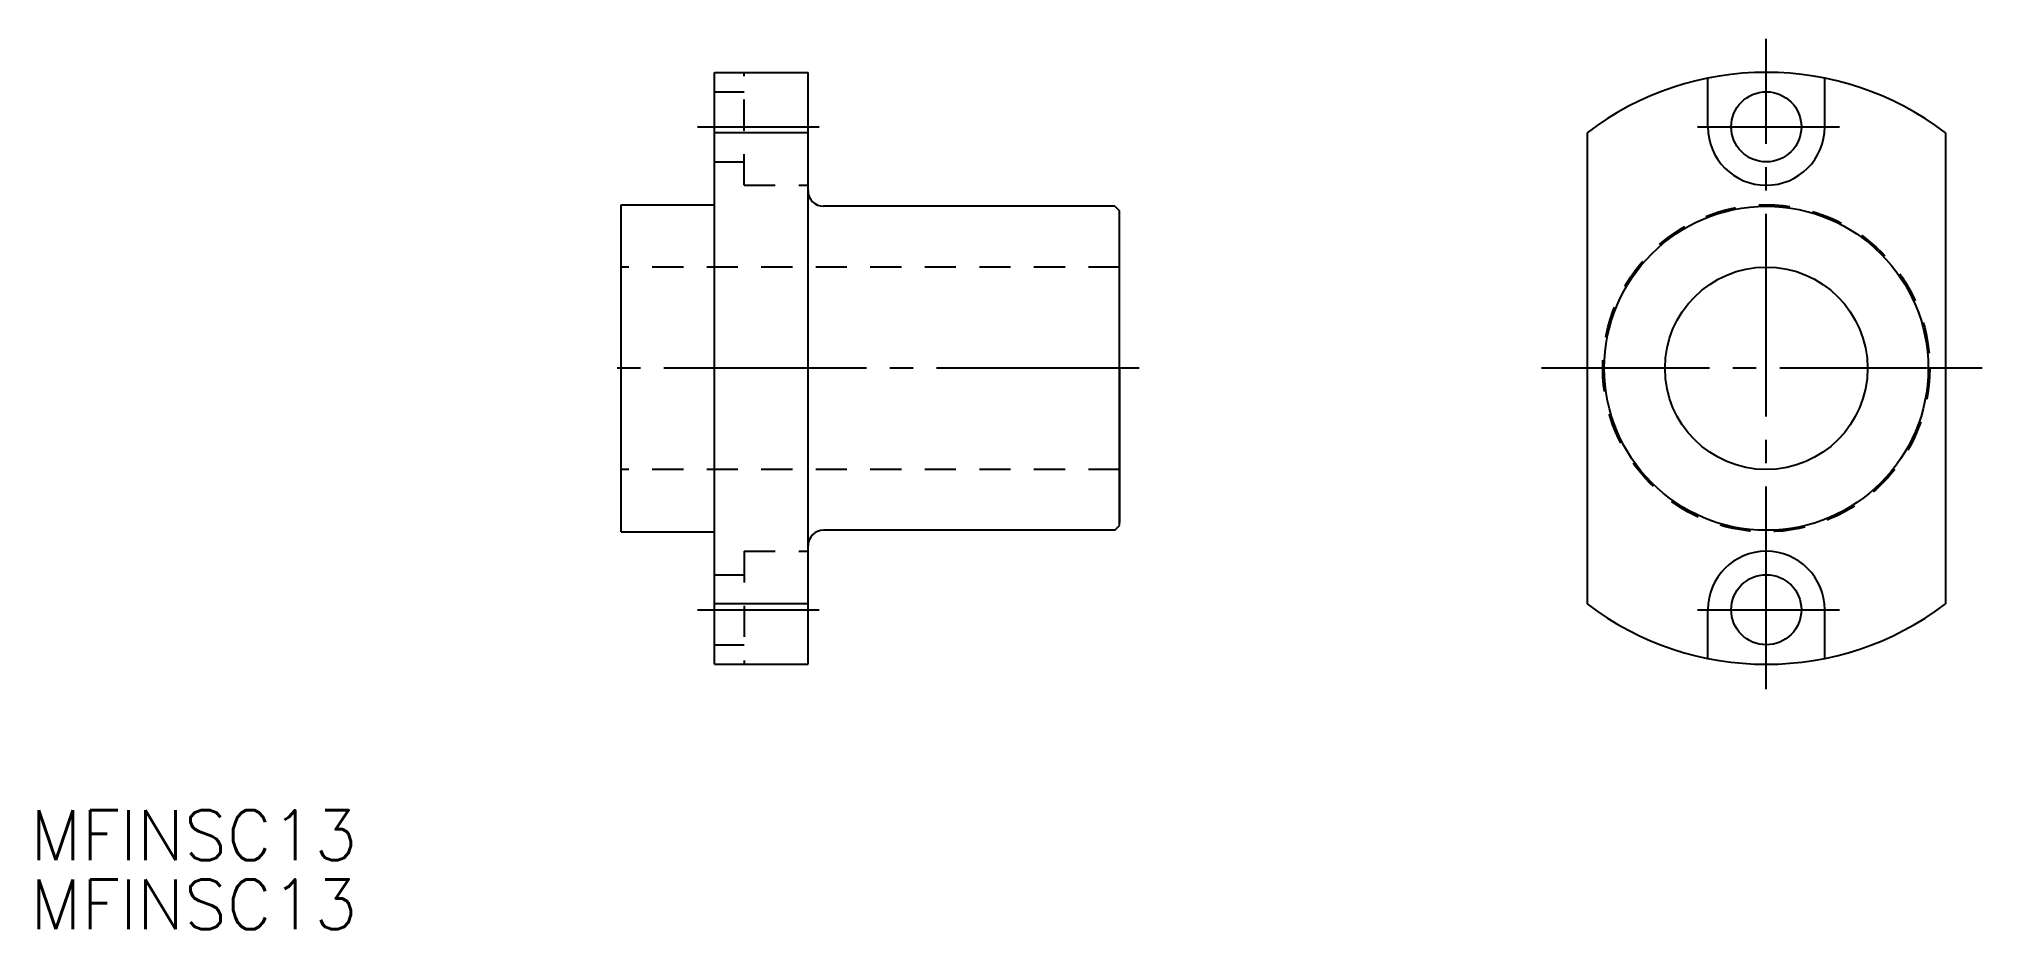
# Model space of a CAD drawing. Extents: x 80 to 205, y 139 to 196.
import ezdxf

# ---------------------------------------------------------------- set-up
doc = ezdxf.new("R2010")
doc.units = 0
doc.linetypes.add('CENTER', pattern=[17.5, 13, -1.5, 1.5, -1.5])
doc.linetypes.add('DASHED', pattern=[3.5, 2, -1.5])
doc.layers.get('0').update_dxf_attribs({"linetype": 'CONTINUOUS'})
doc.layers.add('CENTER', color=1, linetype='CENTER')
doc.styles.get("Standard").update_dxf_attribs({"font": 'txt.shx', "bigfont": '@extfont2.shx'})

msp = doc.modelspace()

# ---------------------------------------------------------------- linework, layer by layer
at = {"color": 7, "linetype": 'CONTINUOUS'}
for p, q in [((123.44, 193.71), (129.44, 193.71)), ((123.44, 155.71), (123.44, 193.71)), ((129.44, 155.71), (129.44, 193.71)), ((187.21, 190.21), (187.21, 193.32)), ((194.71, 190.21), (194.71, 193.32)), ((129.44, 189.83), (123.44, 189.83)), ((129.44, 189.83), (123.44, 189.83)), ((179.46, 189.83), (179.46, 159.58)), ((202.46, 189.83), (202.46, 159.58)), ((117.44, 164.21), (117.44, 185.21)), ((117.44, 185.21), (123.44, 185.21)), ((149.14, 185.11), (130.44, 185.11)), ((149.14, 185.11), (149.44, 184.81)), ((149.44, 164.61), (149.44, 184.81)), ((149.44, 174.71), (149.44, 184.61)), ((149.44, 174.71), (149.44, 164.81)), ((117.44, 164.21), (123.44, 164.21)), ((149.14, 164.31), (130.44, 164.31)), ((149.14, 164.31), (149.44, 164.61)), ((129.44, 159.58), (123.44, 159.58)), ((129.44, 159.58), (123.44, 159.58)), ((187.21, 156.09), (187.21, 159.21)), ((194.71, 156.09), (194.71, 159.21)), ((123.44, 155.71), (129.44, 155.71))]:
    msp.add_line(p, q, dxfattribs=at)
at = {"color": 3, "linetype": 'DASHED'}
for p, q in [((125.34, 186.46), (125.34, 193.71)), ((123.44, 192.46), (125.34, 192.46)), ((123.44, 187.96), (125.34, 187.96)), ((125.34, 186.46), (129.44, 186.46)), ((149.44, 181.21), (117.44, 181.21)), ((149.44, 168.21), (117.44, 168.21)), ((125.34, 162.96), (129.44, 162.96)), ((125.34, 162.96), (125.34, 155.71)), ((123.44, 161.46), (125.34, 161.46)), ((123.44, 156.96), (125.34, 156.96))]:
    msp.add_line(p, q, dxfattribs=at)
at = {"color": 7, "linetype": 'CONTINUOUS'}
for centre, radius in [((190.96, 190.21), 2.25), ((190.96, 174.71), 10.4), ((190.96, 174.71), 6.5), ((190.96, 159.21), 2.25)]:
    msp.add_circle(centre, radius, dxfattribs=at)
at = {"color": 3, "linetype": 'DASHED'}
msp.add_circle((190.96, 174.71), 10.5, dxfattribs=at)
at = {"color": 7, "linetype": 'CONTINUOUS'}
for centre, radius, start, end in [((190.96, 174.71), 19, 52.7522, 127.2478), ((190.96, 190.21), 3.75, 180, 0), ((130.44, 186.11), 1, 180, 270), ((130.44, 163.31), 1, 90, 180), ((190.96, 159.21), 3.75, 0, 180), ((190.96, 174.71), 19, 232.7522, 307.2478)]:
    msp.add_arc(centre, radius, start, end, dxfattribs=at)
at = {"layer": 'CENTER', "color": 1, "linetype": 'CENTER'}
for p, q in [((190.96, 154.12), (190.96, 195.86)), ((122.34, 190.21), (130.16, 190.21)), ((186.55, 190.21), (195.66, 190.21)), ((150.69, 174.71), (116.08, 174.71)), ((204.82, 174.71), (176.53, 174.71)), ((122.34, 159.21), (130.16, 159.21)), ((186.55, 159.21), (195.66, 159.21))]:
    msp.add_line(p, q, dxfattribs=at)

# ---------------------------------------------------------------- texts
at = {"color": 7, "linetype": 'CONTINUOUS'}
for p in [(79.51, 143.14), (79.51, 138.7)]:
    msp.add_text('MFINSC13', height=3.2, dxfattribs=at).set_placement(p)

doc.saveas('drawing.dxf')
